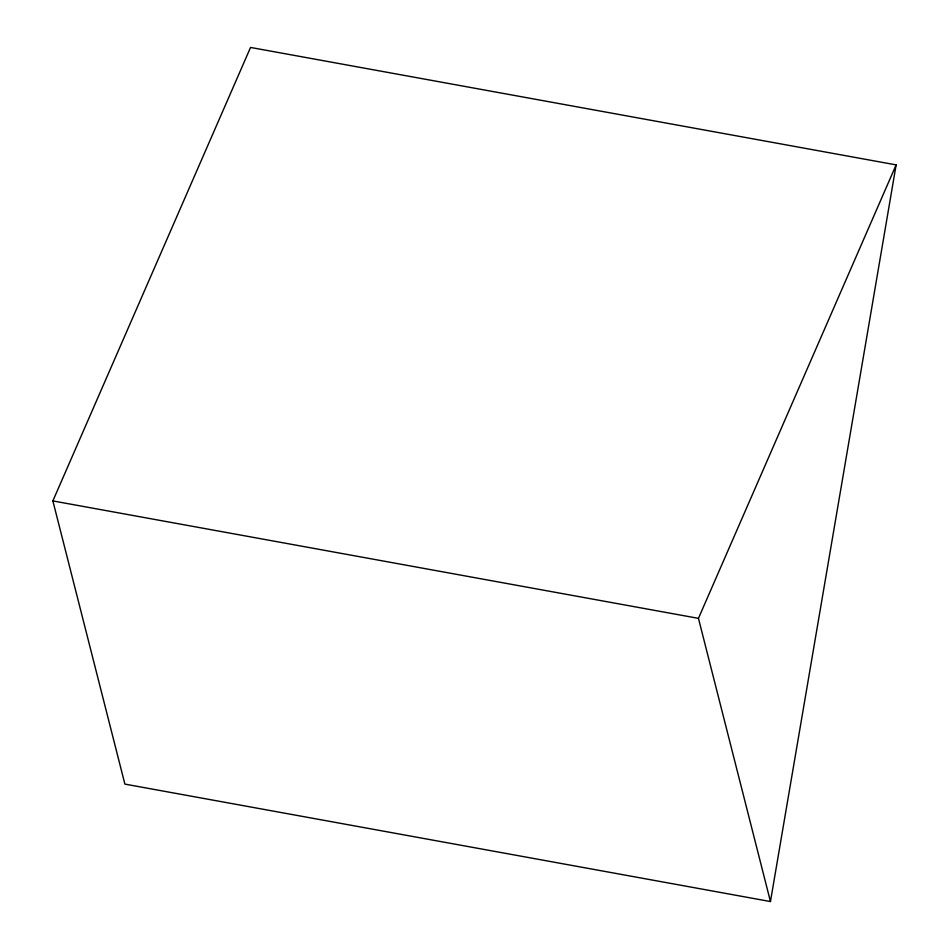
<?xml version="1.0" encoding="UTF-8"?>
<svg xmlns="http://www.w3.org/2000/svg" width="949" height="949" viewBox="0 0 949 949"><rect width="100%" height="100%" fill="white"/><g stroke="black" fill="none" stroke-linecap="round" stroke-linejoin="round"><path stroke-width="1.42" d="M770.458 901.55L896.129 164.889L250.548 47.45L52.871 500.918L124.888 784.111L770.458 901.55L698.452 618.357L896.129 164.889M52.871 500.918L698.452 618.357"/></g></svg>
